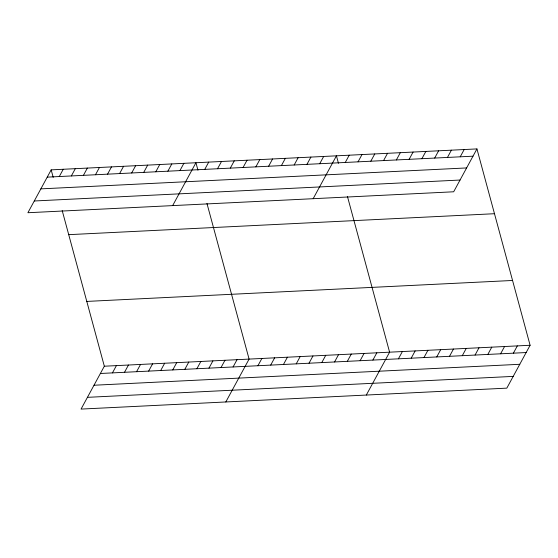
<?xml version="1.0" encoding="UTF-8"?>
<svg xmlns="http://www.w3.org/2000/svg" width="558" height="558" viewBox="0 0 558 558"><rect width="100%" height="100%" fill="white"/><g stroke="black" fill="none" stroke-linecap="round" stroke-linejoin="round"><path stroke-width="0.84" d="M51.176 169.862L27.9 212.731L453.668 191.785L476.944 148.916L51.176 169.862L53.198 177.339M59.294 176.537L63.242 169.269M71.354 175.944L75.302 168.676M83.421 175.352L87.369 168.077M95.481 174.759L99.429 167.484M107.548 174.166L111.495 166.891M119.607 173.573L123.555 166.298M131.674 172.98L135.622 165.705M143.734 172.387L147.682 165.112M155.801 171.787L159.748 164.519M167.86 171.194L171.808 163.926M179.927 170.602L183.875 163.334M172.659 205.609L195.935 162.741L197.964 170.218M204.765 169.381L208.713 162.113M62.196 210.568L104.332 366.215L81.056 409.084L506.824 388.138L530.1 345.269L476.944 148.916M217.536 168.753L221.484 161.485M112.444 372.89L116.399 365.623M230.308 168.125L234.255 160.85M124.511 372.298L128.459 365.03M243.079 167.498L247.027 160.223M136.577 371.705L140.525 364.437M255.857 166.87L259.805 159.595M148.637 371.112L152.585 363.844M268.628 166.242L272.576 158.967M160.704 370.519L164.652 363.244M281.399 165.614L285.347 158.339M172.764 369.926L176.712 362.651M294.171 164.987L298.118 157.712M184.831 369.333L188.778 362.058M306.949 164.352L310.897 157.084M196.89 368.74L200.838 361.465M319.72 163.724L323.668 156.456M208.957 368.147L212.905 360.873M221.017 367.555L224.965 360.28M313.164 198.697L336.439 155.828L338.462 163.306M233.084 366.955L237.031 359.687M345.269 162.469L349.217 155.201M225.816 401.962L249.091 359.094L206.955 203.447M358.041 161.841L361.989 154.573M257.922 365.734L261.869 358.466M370.812 161.213L374.76 153.945M270.693 365.106L274.641 357.838M383.583 160.585L387.531 153.311M283.464 364.479L287.412 357.211M396.361 159.958L400.309 152.683M296.235 363.851L300.183 356.583M409.133 159.33L413.08 152.055M309.013 363.223L312.961 355.955M421.904 158.702L425.852 151.427M321.785 362.595L325.733 355.32M434.675 158.074L438.623 150.799M334.556 361.968L338.504 354.693M447.453 157.447L451.401 150.172M347.327 361.34L351.275 354.065M460.224 156.812L464.172 149.544M360.105 360.712L364.053 353.437M372.877 360.084L376.824 352.809M366.32 395.05L389.596 352.182L347.46 196.535M398.419 358.822L402.367 351.554M411.197 358.194L415.145 350.926M423.968 357.566L427.916 350.298M436.74 356.939L440.687 349.671M449.511 356.311L453.459 349.043M462.289 355.683L466.237 348.415M475.06 355.055L479.008 347.78M487.832 354.428L491.779 347.153M500.603 353.8L504.551 346.525M513.381 353.172L517.329 345.897M47.228 177.13L472.996 156.184M40.853 188.876L466.621 167.937M34.275 200.985L460.043 180.039M68.718 234.66L494.486 213.714M86.79 301.418L512.558 280.472M104.332 366.215L530.1 345.269M100.384 373.483L526.152 352.544M94.009 385.236L519.777 364.29M87.432 397.338L513.2 376.392"/></g></svg>
